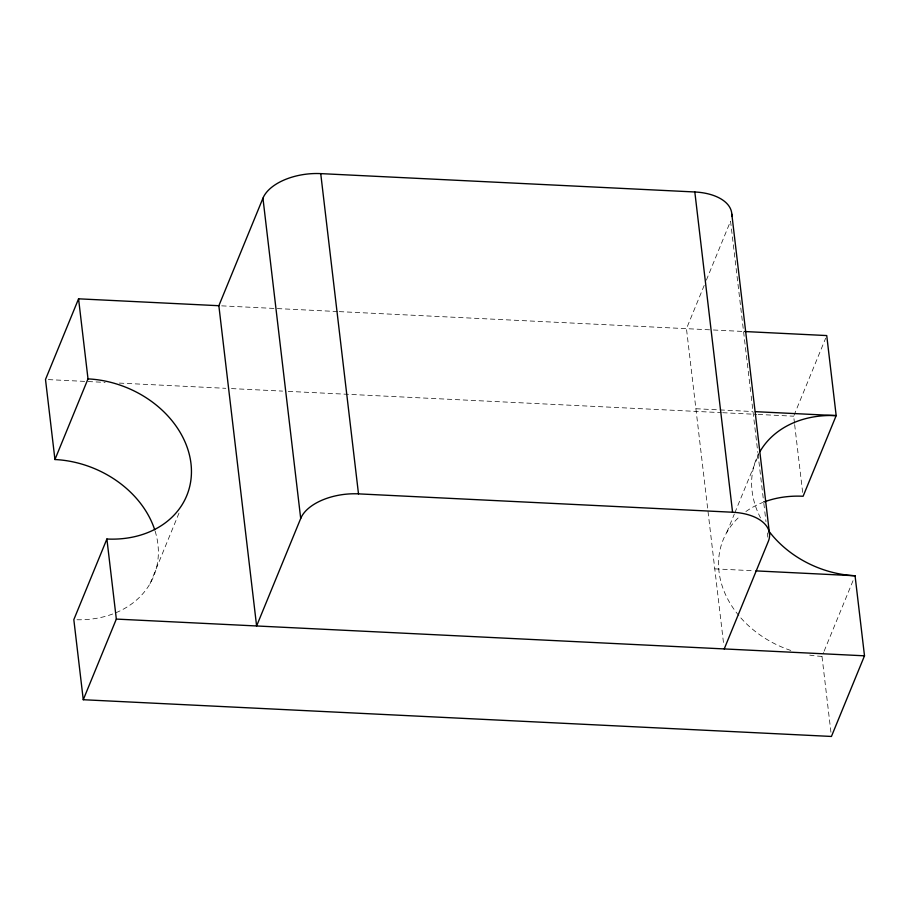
<?xml version="1.0" encoding="UTF-8"?>
<svg xmlns="http://www.w3.org/2000/svg" width="910" height="910" viewBox="0 0 910 910"><rect width="100%" height="100%" fill="white"/><g stroke="black" fill="none" stroke-linecap="round" stroke-linejoin="round"><path stroke-width="0.68" stroke-dasharray="4.55 3.41" d="M150.093 583.606L179.429 512.068M704.203 285.399L686.458 328.669L723.552 643.313M706.353 280.155L730.548 221.153L751.012 394.69M726.84 532.316L734.302 514.104M734.836 512.808L758.838 454.283M794.498 423.218L793.668 416.2L825.677 338.156M830.932 732.243L821.992 656.394L823.584 652.493M824.119 651.185L853.455 579.659M221.687 305.851L337.883 311.561M339.293 311.629L711.961 329.921M713.383 329.989L744.551 331.524M695.9 408.738L718.57 409.853M719.992 409.921L752.581 411.525M48.344 379.607L105.128 382.393M119.324 383.087L225.794 388.32M231.481 388.593L282.589 391.107M288.265 391.38L721.266 412.639M722.688 412.708L756.756 414.38M758.178 414.448L793.668 416.2M714.782 568.864L754.458 570.809M794.658 424.629L802.938 494.858M751.182 396.1L757.837 452.532M757.996 453.942L763.661 501.911M763.82 503.321L764.65 510.373M764.821 511.784L765.981 521.658M767.312 532.953L767.812 537.184M821.992 656.394A96.551 77.111 22.3 0 1 809.695 655.109M790.79 650.457A96.551 77.111 22.3 0 1 739.784 616.707M738.874 615.626A96.551 77.111 22.3 0 1 739.739 516.459M745.904 511.534A96.551 77.111 22.3 0 1 762.694 502.491M155.109 531.065A96.551 77.111 22.3 0 1 76.679 619.755M760.544 517.949A96.551 77.111 22.3 0 1 759.907 451.678"/><path stroke-width="1.36" d="M731.754 216.455A48.275 26.561 -6.7 0 0 694.819 191.976L320.729 173.617A48.275 26.561 -6.7 0 0 262.945 198.198L218.855 305.714L78.567 298.821L45.5 379.459L54.941 459.527A96.551 77.111 22.3 0 1 154.7 529.756M54.941 459.527L88.008 378.89L78.567 298.821M88.008 378.89A96.551 77.111 22.3 0 1 190.975 463.543A96.551 77.111 22.3 0 1 106.891 539.016L73.824 619.653L83.265 699.722L831.433 736.452L864.5 655.814L855.059 575.757A96.551 77.111 22.3 0 1 769.348 531.747M83.265 699.722L116.332 619.084L106.891 539.016M262.945 198.198L300.709 518.461L256.609 625.978L218.855 305.714M724.223 648.932L768.313 541.416A48.275 26.561 -6.7 0 0 732.573 512.239L358.495 493.868A48.275 26.561 -6.7 0 0 300.709 518.461M744.551 331.524L826.735 335.562L836.176 415.62L803.109 496.257A96.551 77.111 22.3 0 0 764.013 501.99M755.414 411.661L836.176 415.62A96.551 77.111 22.3 0 0 759.907 451.678M755.869 570.889L855.059 575.757M116.332 619.084L864.5 655.814M731.811 214.123L769.576 534.375M694.819 191.976L732.573 512.239M320.729 173.617L358.495 493.868"/></g></svg>
